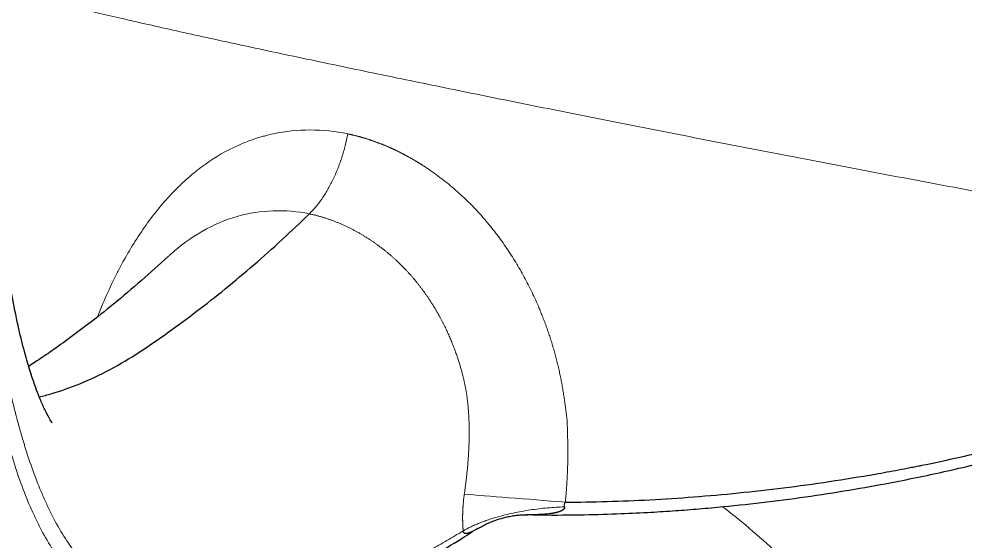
# Model space of a CAD drawing. Header units: millimetres. Extents: x 2151 to 2745, y 1423 to 1843.
# Drawn here: x 2584.5 to 2651.7, y 1606.7 to 1643.8 of the extents above; entities that cross this region are included whole.
import ezdxf

# ---------------------------------------------------------------- set-up
doc = ezdxf.new("R2010")
doc.units = ezdxf.units.MM

msp = doc.modelspace()

# ---------------------------------------------------------------- linework, layer by layer
at = {"linetype": 'Continuous', "lineweight": 18}
msp.add_ellipse((2622.17, 1609.476), major_axis=(-7.476, 0.601), ratio=0.005589, start_param=4.558018, end_param=5.651308, dxfattribs=at)
for points, weights in [([(2583.788, 1646.041), (2583.657, 1645.366), (2608.742, 1640.134)], [0.93684247421, 0.8453273503, 1]), ([(2623.253, 1609.095), (2618.697, 1608.938), (2616.062, 1607.384)], [1, 0.851311454212, 1])]:
    msp.add_rational_spline(points, weights, degree=2, dxfattribs=at)
msp.add_rational_spline([(2608.742, 1640.134), (2641.816, 1633.237), (2671.369, 1628.112), (2671.535, 1628.083), (2671.7, 1628.055)], [1, 0.805647305596, 1, 0.999584163139, 0.999185551151], degree=2, knots=[0, 0, 0, 0.769632, 0.769632, 1, 1, 1], dxfattribs=at)
for points, knots in [([(2607.865, 1635.611), (2606.067, 1635.986), (2604.064, 1635.984), (2602.035, 1635.494), (2601.717, 1635.404), (2601.506, 1635.341), (2601.4, 1635.308), (2600.875, 1635.136), (2599.637, 1634.658), (2598.077, 1633.756), (2596.795, 1632.746), (2596.174, 1632.187), (2595.913, 1631.936), (2595.74, 1631.766), (2595.654, 1631.68), (2594.884, 1630.893), (2593.594, 1629.355), (2592.316, 1627.33), (2591.598, 1625.988), (2591.408, 1625.613), (2591.282, 1625.362), (2591.22, 1625.235), (2590.911, 1624.597), (2590.676, 1624.075), (2590.453, 1623.542), (2590.323, 1623.231), (2590.197, 1622.917), (2590.075, 1622.6)], [0, 0, 0, 0, 0.25, 0.28125, 0.296875, 0.296875, 0.3125, 0.3125, 0.375, 0.5, 0.5625, 0.59375, 0.609375, 0.609375, 0.625, 0.625, 0.75, 0.875, 0.90625, 0.921875, 0.921875, 0.9375, 0.9375, 1, 1, 1, 1.036441, 1.036441, 1.036441, 1.036441]), ([(2607.865, 1635.611), (2607.811, 1635.334), (2607.749, 1635.055), (2607.605, 1634.496), (2607.524, 1634.217), (2607.345, 1633.666), (2607.247, 1633.394), (2607.035, 1632.862), (2606.922, 1632.603), (2606.68, 1632.102), (2606.553, 1631.861), (2606.288, 1631.402), (2606.149, 1631.185), (2605.866, 1630.776), (2605.721, 1630.586), (2605.426, 1630.234), (2605.276, 1630.073), (2605.126, 1629.927)], [0, 0, 0, 0, 0.125, 0.125, 0.25, 0.25, 0.375, 0.375, 0.5, 0.5, 0.625, 0.625, 0.75, 0.75, 0.875, 0.875, 1, 1, 1, 1]), ([(2607.865, 1635.611), (2607.887, 1635.606), (2607.931, 1635.597), (2607.997, 1635.583), (2608.063, 1635.568), (2608.129, 1635.553), (2608.195, 1635.538), (2608.261, 1635.522), (2608.327, 1635.506), (2608.393, 1635.49), (2608.459, 1635.473), (2608.525, 1635.456), (2608.591, 1635.439), (2608.657, 1635.421), (2608.723, 1635.403), (2608.788, 1635.385), (2608.854, 1635.367), (2608.92, 1635.348), (2608.986, 1635.328), (2609.051, 1635.309), (2609.117, 1635.289), (2609.183, 1635.269), (2609.248, 1635.248), (2609.314, 1635.227), (2609.379, 1635.206), (2609.445, 1635.184), (2609.51, 1635.162), (2609.576, 1635.14), (2609.641, 1635.118), (2609.707, 1635.095), (2609.772, 1635.071), (2609.837, 1635.048), (2609.903, 1635.024), (2609.968, 1635), (2610.033, 1634.975), (2610.099, 1634.95), (2610.164, 1634.925), (2610.229, 1634.9), (2610.294, 1634.874), (2610.359, 1634.847), (2610.424, 1634.821), (2610.489, 1634.794), (2610.554, 1634.767), (2610.619, 1634.739), (2610.684, 1634.712), (2610.749, 1634.683), (2610.814, 1634.655), (2610.879, 1634.626), (2610.944, 1634.597), (2611.009, 1634.567), (2611.073, 1634.538), (2611.138, 1634.507), (2611.203, 1634.477), (2611.268, 1634.446), (2611.332, 1634.415), (2611.397, 1634.384), (2611.461, 1634.352), (2611.526, 1634.32), (2611.59, 1634.287), (2611.655, 1634.254), (2611.719, 1634.221), (2611.784, 1634.188), (2611.848, 1634.154), (2611.912, 1634.12), (2611.977, 1634.086), (2612.041, 1634.051), (2612.105, 1634.016), (2612.169, 1633.98), (2612.234, 1633.945), (2612.298, 1633.908), (2612.362, 1633.872), (2612.426, 1633.835), (2612.49, 1633.798), (2612.554, 1633.761), (2612.618, 1633.723), (2612.682, 1633.685), (2612.746, 1633.647), (2612.809, 1633.608), (2612.873, 1633.569), (2612.937, 1633.53), (2613.001, 1633.49), (2613.064, 1633.45), (2613.128, 1633.41), (2613.192, 1633.369), (2613.255, 1633.328), (2613.319, 1633.287), (2613.71, 1633.03), (2614.416, 1632.532), (2615.406, 1631.734), (2616.353, 1630.866), (2617.254, 1629.929), (2617.948, 1629.112), (2618.46, 1628.453), (2618.811, 1627.977), (2619.151, 1627.491), (2619.48, 1626.993), (2619.798, 1626.485), (2620.105, 1625.965), (2620.4, 1625.435), (2620.684, 1624.895), (2620.957, 1624.343), (2621.218, 1623.781), (2621.409, 1623.341), (2621.539, 1623.029), (2621.612, 1622.851), (2621.684, 1622.671), (2621.755, 1622.491), (2621.824, 1622.311), (2621.891, 1622.131), (2621.958, 1621.95), (2622.022, 1621.768), (2622.086, 1621.586), (2622.148, 1621.404), (2622.209, 1621.221), (2622.269, 1621.038), (2622.327, 1620.854), (2622.383, 1620.67), (2622.439, 1620.485), (2622.493, 1620.3), (2622.545, 1620.115), (2622.597, 1619.929), (2622.646, 1619.743), (2622.695, 1619.556), (2622.742, 1619.369), (2622.788, 1619.181), (2622.832, 1618.993), (2622.875, 1618.805), (2622.916, 1618.616), (2622.956, 1618.427), (2622.995, 1618.237), (2623.032, 1618.047), (2623.068, 1617.856), (2623.103, 1617.665), (2623.136, 1617.473), (2623.168, 1617.281), (2623.198, 1617.089), (2623.227, 1616.896), (2623.245, 1616.768), (2623.254, 1616.703), (2623.254, 1616.703), (2623.254, 1616.703), (2623.254, 1616.703), (2623.323, 1616.215), (2623.392, 1615.727), (2623.461, 1615.239)], [0, 0, 0, 0, 0.002929, 0.005857, 0.008785, 0.011712, 0.014638, 0.017563, 0.020488, 0.023412, 0.026336, 0.029259, 0.032182, 0.035105, 0.038027, 0.040949, 0.043871, 0.046793, 0.049714, 0.052636, 0.055558, 0.058479, 0.061401, 0.064323, 0.067246, 0.070168, 0.073091, 0.076014, 0.078938, 0.081862, 0.084787, 0.087713, 0.090639, 0.093565, 0.096493, 0.099421, 0.10235, 0.10528, 0.108211, 0.111143, 0.114076, 0.11701, 0.119945, 0.122882, 0.125819, 0.128758, 0.131699, 0.13464, 0.137584, 0.140528, 0.143475, 0.146423, 0.149372, 0.152324, 0.155277, 0.158231, 0.161188, 0.164147, 0.167107, 0.17007, 0.173035, 0.176002, 0.178971, 0.181942, 0.184915, 0.187891, 0.190869, 0.193849, 0.196832, 0.199818, 0.202806, 0.205796, 0.20879, 0.211785, 0.214784, 0.217786, 0.22079, 0.223797, 0.226807, 0.22982, 0.232836, 0.235856, 0.238878, 0.241903, 0.244932, 0.247964, 0.250999, 0.301025, 0.350771, 0.400448, 0.450271, 0.50045, 0.522757, 0.545084, 0.567447, 0.589862, 0.612347, 0.634917, 0.657587, 0.680375, 0.703294, 0.726361, 0.74959, 0.756772, 0.763947, 0.771117, 0.778281, 0.785439, 0.792594, 0.799744, 0.80689, 0.814033, 0.821174, 0.828311, 0.835447, 0.842581, 0.849714, 0.856846, 0.863978, 0.87111, 0.878243, 0.885377, 0.892512, 0.899649, 0.906788, 0.91393, 0.921075, 0.928224, 0.935376, 0.942533, 0.949695, 0.956862, 0.964035, 0.971214, 0.9784, 0.985592, 0.992792, 1, 1, 1, 1, 1, 1, 1.0546, 1.0546, 1.0546, 1.0546]), ([(2595.092, 1626.898), (2595.138, 1626.94), (2595.184, 1626.982), (2596.697, 1628.337), (2598.283, 1629.253), (2601.675, 1630.217), (2603.425, 1630.282), (2605.126, 1629.927)], [0, 0, 0, 0, 0.01575, 0.01575, 0.513908, 0.513908, 1, 1, 1, 1]), ([(2616.139, 1609.985), (2616.145, 1610.028), (2616.157, 1610.113), (2616.175, 1610.24), (2616.192, 1610.368), (2616.209, 1610.495), (2616.226, 1610.623), (2616.242, 1610.751), (2616.258, 1610.879), (2616.273, 1611.007), (2616.288, 1611.135), (2616.302, 1611.263), (2616.316, 1611.391), (2616.33, 1611.519), (2616.343, 1611.648), (2616.356, 1611.776), (2616.368, 1611.904), (2616.379, 1612.033), (2616.39, 1612.161), (2616.401, 1612.29), (2616.411, 1612.418), (2616.421, 1612.547), (2616.43, 1612.676), (2616.438, 1612.804), (2616.446, 1612.933), (2616.453, 1613.061), (2616.459, 1613.19), (2616.465, 1613.319), (2616.47, 1613.447), (2616.475, 1613.576), (2616.479, 1613.704), (2616.482, 1613.833), (2616.485, 1613.961), (2616.487, 1614.09), (2616.488, 1614.218), (2616.489, 1614.347), (2616.488, 1614.475), (2616.487, 1614.603), (2616.485, 1614.732), (2616.483, 1614.86), (2616.48, 1614.988), (2616.476, 1615.116), (2616.471, 1615.244), (2616.465, 1615.372), (2616.459, 1615.5), (2616.451, 1615.627), (2616.443, 1615.755), (2616.435, 1615.883), (2616.425, 1616.01), (2616.415, 1616.137), (2616.404, 1616.265), (2616.393, 1616.392), (2616.382, 1616.501), (2616.372, 1616.594), (2616.364, 1616.671), (2616.354, 1616.751), (2616.343, 1616.834), (2616.332, 1616.92), (2616.319, 1617.009), (2616.305, 1617.1), (2616.29, 1617.194), (2616.274, 1617.292), (2616.257, 1617.392), (2616.238, 1617.494), (2616.218, 1617.6), (2616.196, 1617.708), (2616.174, 1617.819), (2616.149, 1617.933), (2616.124, 1618.05), (2616.096, 1618.169), (2616.067, 1618.291), (2616.037, 1618.415), (2616.004, 1618.542), (2615.97, 1618.672), (2615.934, 1618.804), (2615.897, 1618.939), (2615.857, 1619.076), (2615.816, 1619.215), (2615.772, 1619.358), (2615.726, 1619.502), (2615.678, 1619.649), (2615.628, 1619.798), (2615.576, 1619.949), (2615.522, 1620.103), (2615.465, 1620.259), (2615.405, 1620.417), (2615.343, 1620.577), (2615.279, 1620.739), (2615.212, 1620.903), (2615.142, 1621.068), (2615.07, 1621.236), (2614.994, 1621.406), (2614.916, 1621.577), (2614.835, 1621.75), (2614.75, 1621.924), (2614.663, 1622.1), (2614.572, 1622.278), (2614.478, 1622.457), (2614.401, 1622.6), (2614.341, 1622.709), (2614.3, 1622.782), (2614.259, 1622.856), (2614.217, 1622.929), (2614.174, 1623.003), (2614.131, 1623.077), (2614.087, 1623.151), (2614.043, 1623.225), (2613.998, 1623.299), (2613.953, 1623.373), (2613.907, 1623.447), (2613.86, 1623.521), (2613.813, 1623.596), (2613.765, 1623.67), (2613.717, 1623.744), (2613.668, 1623.819), (2613.618, 1623.893), (2613.568, 1623.968), (2613.517, 1624.042), (2613.466, 1624.116), (2613.414, 1624.191), (2613.361, 1624.265), (2613.308, 1624.34), (2613.254, 1624.414), (2613.2, 1624.489), (2613.145, 1624.563), (2613.089, 1624.637), (2613.032, 1624.711), (2612.975, 1624.786), (2612.918, 1624.86), (2612.859, 1624.934), (2612.8, 1625.008), (2612.741, 1625.081), (2612.68, 1625.155), (2612.619, 1625.229), (2612.558, 1625.302), (2612.496, 1625.376), (2612.433, 1625.449), (2612.369, 1625.522), (2612.305, 1625.595), (2612.24, 1625.667), (2612.174, 1625.74), (2612.108, 1625.812), (2612.041, 1625.884), (2611.973, 1625.956), (2611.905, 1626.028), (2611.836, 1626.099), (2611.766, 1626.17), (2611.696, 1626.241), (2611.625, 1626.312), (2611.553, 1626.383), (2611.48, 1626.453), (2611.407, 1626.522), (2611.333, 1626.592), (2611.259, 1626.661), (2611.183, 1626.73), (2611.107, 1626.799), (2611.031, 1626.867), (2610.953, 1626.935), (2610.875, 1627.002), (2610.797, 1627.07), (2610.717, 1627.136), (2610.637, 1627.203), (2610.556, 1627.269), (2610.475, 1627.334), (2610.393, 1627.399), (2610.31, 1627.464), (2610.226, 1627.528), (2610.142, 1627.592), (2610.057, 1627.655), (2609.971, 1627.718), (2609.885, 1627.781), (2609.798, 1627.843), (2609.711, 1627.904), (2609.622, 1627.965), (2609.533, 1628.025), (2609.444, 1628.085), (2609.353, 1628.144), (2609.263, 1628.203), (2609.171, 1628.261), (2609.079, 1628.318), (2608.986, 1628.375), (2608.892, 1628.431), (2608.798, 1628.487), (2608.703, 1628.542), (2608.608, 1628.596), (2608.511, 1628.65), (2608.415, 1628.703), (2608.317, 1628.755), (2608.219, 1628.807), (2608.121, 1628.858), (2608.021, 1628.908), (2607.921, 1628.957), (2607.821, 1629.006), (2607.72, 1629.054), (2607.618, 1629.101), (2607.516, 1629.147), (2607.413, 1629.192), (2607.31, 1629.237), (2607.206, 1629.281), (2607.101, 1629.323), (2606.996, 1629.365), (2606.89, 1629.407), (2606.784, 1629.447), (2606.677, 1629.486), (2606.569, 1629.524), (2606.461, 1629.561), (2606.353, 1629.598), (2606.244, 1629.633), (2606.134, 1629.667), (2606.024, 1629.701), (2605.914, 1629.733), (2605.803, 1629.764), (2605.691, 1629.794), (2605.579, 1629.823), (2605.467, 1629.851), (2605.354, 1629.878), (2605.24, 1629.903), (2605.164, 1629.919), (2605.126, 1629.927)], [0, 0, 0, 0, 0.004869, 0.009741, 0.014615, 0.019491, 0.02437, 0.029251, 0.034133, 0.039018, 0.043904, 0.048792, 0.053681, 0.058571, 0.063462, 0.068355, 0.073248, 0.078143, 0.083038, 0.087933, 0.092829, 0.097726, 0.102623, 0.107521, 0.112418, 0.117316, 0.122214, 0.127113, 0.132011, 0.13691, 0.141809, 0.146708, 0.151607, 0.156507, 0.161407, 0.166307, 0.171207, 0.176108, 0.181009, 0.185911, 0.190814, 0.195717, 0.200621, 0.205526, 0.210432, 0.215338, 0.220246, 0.225154, 0.230063, 0.234974, 0.239885, 0.244797, 0.24971, 0.252583, 0.255568, 0.258667, 0.26188, 0.265206, 0.268646, 0.272199, 0.275867, 0.279648, 0.283543, 0.287551, 0.291674, 0.295911, 0.300261, 0.304726, 0.309304, 0.313997, 0.318803, 0.323723, 0.328757, 0.333905, 0.339167, 0.344542, 0.350031, 0.355634, 0.361349, 0.367179, 0.373121, 0.379177, 0.385346, 0.391628, 0.398023, 0.404532, 0.411153, 0.417888, 0.424735, 0.431696, 0.43877, 0.445956, 0.453256, 0.460669, 0.468195, 0.475834, 0.483587, 0.491453, 0.499432, 0.502695, 0.505973, 0.509266, 0.512576, 0.515902, 0.519243, 0.5226, 0.525973, 0.529362, 0.532767, 0.536188, 0.539625, 0.543077, 0.546546, 0.55003, 0.55353, 0.557046, 0.560578, 0.564126, 0.567689, 0.571269, 0.574864, 0.578475, 0.582102, 0.585745, 0.589403, 0.593078, 0.596768, 0.600474, 0.604196, 0.607934, 0.611687, 0.615457, 0.619242, 0.623043, 0.62686, 0.630693, 0.634542, 0.638407, 0.642288, 0.646184, 0.650097, 0.654025, 0.657969, 0.66193, 0.665906, 0.669899, 0.673907, 0.677932, 0.681973, 0.68603, 0.690103, 0.694192, 0.698297, 0.702419, 0.706556, 0.71071, 0.71488, 0.719066, 0.723269, 0.727487, 0.731722, 0.735973, 0.740241, 0.744524, 0.748824, 0.75314, 0.757472, 0.761821, 0.766185, 0.770567, 0.774964, 0.779377, 0.783807, 0.788253, 0.792716, 0.797195, 0.80169, 0.806201, 0.810729, 0.815273, 0.819833, 0.82441, 0.829003, 0.833612, 0.838238, 0.84288, 0.847539, 0.852214, 0.856905, 0.861612, 0.866336, 0.871076, 0.875833, 0.880605, 0.885394, 0.890199, 0.89502, 0.899857, 0.904711, 0.90958, 0.914466, 0.919368, 0.924286, 0.92922, 0.93417, 0.939137, 0.944119, 0.949118, 0.954133, 0.959164, 0.964212, 0.969275, 0.974355, 0.979451, 0.984564, 0.989693, 0.994838, 1, 1, 1, 1]), ([(2582.773, 1623.092), (2582.97, 1621.775), (2583.194, 1620.469), (2583.709, 1617.9), (2584.072, 1616.322), (2584.492, 1614.797), (2584.664, 1614.192), (2584.753, 1613.891), (2585.025, 1612.997), (2585.409, 1611.827), (2585.943, 1610.434), (2586.291, 1609.639), (2586.529, 1609.118), (2587.141, 1607.841), (2587.835, 1606.697), (2588.598, 1605.694), (2588.754, 1605.501), (2589.073, 1605.129), (2589.562, 1604.594), (2590.425, 1603.815), (2591.158, 1603.318), (2591.721, 1602.995), (2591.911, 1602.896), (2592.296, 1602.713), (2592.878, 1602.462), (2593.682, 1602.208), (2594.409, 1602.041), (2594.778, 1601.968), (2594.964, 1601.935), (2595.058, 1601.918), (2595.104, 1601.91), (2595.128, 1601.906), (2595.14, 1601.904), (2595.145, 1601.903), (2595.148, 1601.903), (2595.15, 1601.903), (2595.15, 1601.903), (2595.151, 1601.903), (2595.151, 1601.902), (2596.129, 1601.739), (2597.154, 1601.646), (2598.344, 1601.596), (2598.578, 1601.589), (2599.032, 1601.582), (2599.695, 1601.581), (2600.314, 1601.607), (2601.12, 1601.665), (2601.514, 1601.705), (2602.104, 1601.783), (2602.301, 1601.812), (2602.599, 1601.859), (2602.698, 1601.875), (2602.898, 1601.909), (2603.4, 1601.998), (2604.119, 1602.146), (2604.847, 1602.32), (2605.212, 1602.413), (2605.395, 1602.462), (2605.487, 1602.486), (2605.533, 1602.499), (2605.556, 1602.505), (2605.567, 1602.508), (2605.573, 1602.509), (2605.576, 1602.51), (2605.577, 1602.511), (2605.578, 1602.511), (2605.578, 1602.511), (2605.578, 1602.511), (2605.578, 1602.511), (2605.579, 1602.511), (2605.637, 1602.527), (2605.745, 1602.557), (2605.979, 1602.626), (2606.07, 1602.653), (2606.274, 1602.715), (2606.389, 1602.751), (2606.642, 1602.831), (2606.78, 1602.876), (2607.081, 1602.977), (2607.243, 1603.033), (2607.765, 1603.218), (2608.159, 1603.365), (2609.04, 1603.716), (2609.527, 1603.921), (2610.325, 1604.282), (2610.603, 1604.41), (2611.181, 1604.687), (2611.481, 1604.835), (2612.105, 1605.152), (2612.428, 1605.32), (2613.097, 1605.677), (2613.442, 1605.865), (2614.155, 1606.264), (2614.521, 1606.473), (2615.276, 1606.913), (2615.664, 1607.143), (2616.062, 1607.384)], [0, 0, 0, 0, 0.0625, 0.0625, 0.125, 0.140625, 0.140625, 0.15625, 0.15625, 0.1875, 0.21875, 0.234375, 0.234375, 0.25, 0.3125, 0.3125, 0.328125, 0.328125, 0.34375, 0.375, 0.40625, 0.40625, 0.421875, 0.421875, 0.4375, 0.46875, 0.484375, 0.492187, 0.496094, 0.498047, 0.499023, 0.499512, 0.499756, 0.499878, 0.499939, 0.499969, 0.499985, 0.499985, 0.5, 0.5, 0.5625, 0.5625, 0.578125, 0.578125, 0.59375, 0.625, 0.625, 0.65625, 0.65625, 0.671875, 0.671875, 0.679687, 0.679687, 0.6875, 0.71875, 0.734375, 0.742187, 0.746094, 0.748047, 0.749023, 0.749512, 0.749756, 0.749878, 0.749939, 0.749969, 0.749985, 0.749992, 0.749996, 0.749996, 0.75, 0.75, 0.78125, 0.78125, 0.796875, 0.796875, 0.8125, 0.8125, 0.828125, 0.828125, 0.84375, 0.84375, 0.875, 0.875, 0.90625, 0.90625, 0.921875, 0.921875, 0.9375, 0.9375, 0.953125, 0.953125, 0.96875, 0.96875, 0.984375, 0.984375, 1, 1, 1, 1]), ([(2597.919, 1600.792), (2597.769, 1600.793), (2597.62, 1600.796), (2596.556, 1600.825), (2595.674, 1600.9), (2594.585, 1601.062), (2594.368, 1601.098), (2593.934, 1601.177), (2593.286, 1601.306), (2592.221, 1601.592), (2591.399, 1601.928), (2590.798, 1602.233), (2590.601, 1602.343), (2590.212, 1602.581), (2590.021, 1602.709), (2589.08, 1603.391), (2588.376, 1604.074), (2587.085, 1605.692), (2586.498, 1606.627), (2585.834, 1607.913), (2585.705, 1608.176), (2585.454, 1608.714), (2585.332, 1608.988), (2584.977, 1609.825), (2584.53, 1610.981), (2584.132, 1612.201), (2583.85, 1613.134), (2583.758, 1613.448), (2583.58, 1614.08), (2583.148, 1615.675), (2582.777, 1617.327), (2582.255, 1620.019), (2582.03, 1621.389), (2581.834, 1622.772)], [0, 0, 0, 0, 0.017655, 0.017655, 0.126804, 0.126804, 0.154092, 0.154092, 0.181379, 0.235954, 0.290529, 0.290529, 0.317816, 0.317816, 0.345103, 0.345103, 0.454253, 0.454253, 0.563402, 0.563402, 0.59069, 0.59069, 0.617977, 0.617977, 0.672552, 0.727126, 0.727126, 0.754414, 0.754414, 0.781701, 0.890851, 0.890851, 1, 1, 1, 1]), ([(2623.45, 1615.239), (2623.463, 1614.773), (2623.476, 1614.306), (2623.489, 1613.84), (2623.489, 1613.84), (2623.489, 1613.84), (2623.489, 1613.84), (2623.49, 1613.806), (2623.492, 1613.738), (2623.494, 1613.636), (2623.496, 1613.533), (2623.498, 1613.43), (2623.499, 1613.327), (2623.5, 1613.223), (2623.501, 1613.119), (2623.501, 1613.014), (2623.501, 1612.909), (2623.5, 1612.803), (2623.5, 1612.697), (2623.498, 1612.591), (2623.497, 1612.484), (2623.495, 1612.376), (2623.493, 1612.269), (2623.49, 1612.16), (2623.487, 1612.051), (2623.484, 1611.942), (2623.48, 1611.832), (2623.476, 1611.722), (2623.472, 1611.612), (2623.467, 1611.501), (2623.462, 1611.389), (2623.457, 1611.277), (2623.451, 1611.165), (2623.445, 1611.052), (2623.439, 1610.939), (2623.432, 1610.825), (2623.425, 1610.711), (2623.417, 1610.596), (2623.409, 1610.481), (2623.401, 1610.365), (2623.393, 1610.249), (2623.384, 1610.133), (2623.374, 1610.016), (2623.365, 1609.899), (2623.355, 1609.781), (2623.344, 1609.663), (2623.334, 1609.544), (2623.326, 1609.464), (2623.323, 1609.425)], [-0.316756, -0.316756, -0.316756, -0.316756, 0, 0, 0, 0, 0, 0, 0.022984, 0.046068, 0.069252, 0.092537, 0.115923, 0.13941, 0.162998, 0.186688, 0.21048, 0.234375, 0.258372, 0.282472, 0.306674, 0.330981, 0.35539, 0.379904, 0.404522, 0.429244, 0.454071, 0.479002, 0.504039, 0.529181, 0.554429, 0.579782, 0.605241, 0.630807, 0.656479, 0.682258, 0.708143, 0.734136, 0.760236, 0.786444, 0.812759, 0.839182, 0.865714, 0.892354, 0.919102, 0.945959, 0.972925, 1, 1, 1, 1]), ([(2616.062, 1607.384), (2616.06, 1607.398), (2616.058, 1607.426), (2616.054, 1607.469), (2616.051, 1607.512), (2616.048, 1607.556), (2616.045, 1607.599), (2616.042, 1607.642), (2616.04, 1607.686), (2616.037, 1607.729), (2616.035, 1607.773), (2616.033, 1607.817), (2616.031, 1607.86), (2616.029, 1607.904), (2616.028, 1607.948), (2616.026, 1607.993), (2616.025, 1608.037), (2616.024, 1608.081), (2616.023, 1608.126), (2616.022, 1608.17), (2616.022, 1608.215), (2616.021, 1608.259), (2616.021, 1608.304), (2616.021, 1608.349), (2616.021, 1608.394), (2616.022, 1608.439), (2616.022, 1608.484), (2616.023, 1608.53), (2616.024, 1608.575), (2616.025, 1608.621), (2616.027, 1608.68), (2616.029, 1608.753), (2616.033, 1608.84), (2616.037, 1608.928), (2616.041, 1609.015), (2616.047, 1609.103), (2616.053, 1609.19), (2616.06, 1609.278), (2616.068, 1609.366), (2616.076, 1609.454), (2616.085, 1609.542), (2616.094, 1609.631), (2616.104, 1609.719), (2616.115, 1609.808), (2616.127, 1609.896), (2616.135, 1609.956), (2616.139, 1609.985)], [0, 0, 0, 0, 0.017226, 0.03444, 0.051645, 0.06884, 0.086028, 0.10321, 0.120386, 0.137559, 0.154728, 0.171896, 0.189064, 0.206232, 0.223403, 0.240576, 0.257754, 0.274938, 0.292129, 0.309327, 0.326536, 0.343754, 0.360985, 0.378229, 0.395487, 0.41276, 0.430051, 0.447359, 0.464687, 0.482035, 0.499405, 0.532512, 0.565617, 0.598728, 0.631854, 0.665006, 0.698193, 0.731424, 0.764708, 0.798056, 0.831476, 0.864979, 0.898573, 0.932268, 0.966074, 1, 1, 1, 1]), ([(2623.323, 1609.425), (2623.321, 1609.421), (2623.315, 1609.413), (2623.308, 1609.402), (2623.3, 1609.39), (2623.294, 1609.378), (2623.287, 1609.367), (2623.281, 1609.355), (2623.276, 1609.343), (2623.27, 1609.332), (2623.266, 1609.32), (2623.261, 1609.308), (2623.257, 1609.297), (2623.254, 1609.285), (2623.25, 1609.274), (2623.248, 1609.262), (2623.245, 1609.251), (2623.243, 1609.239), (2623.242, 1609.228), (2623.24, 1609.217), (2623.24, 1609.205), (2623.239, 1609.194), (2623.239, 1609.183), (2623.239, 1609.172), (2623.24, 1609.161), (2623.241, 1609.15), (2623.243, 1609.139), (2623.245, 1609.128), (2623.247, 1609.117), (2623.25, 1609.106), (2623.252, 1609.099), (2623.253, 1609.096)], [0, 0, 0, 0, 0.039681, 0.07879, 0.117345, 0.155364, 0.192867, 0.229871, 0.266399, 0.302471, 0.338109, 0.373336, 0.408175, 0.442651, 0.47679, 0.510616, 0.544157, 0.577439, 0.610492, 0.643343, 0.676022, 0.708558, 0.740981, 0.773322, 0.805612, 0.837881, 0.87016, 0.902481, 0.934874, 0.96737, 1, 1, 1, 1]), ([(2645.535, 1579.35), (2645.954, 1579.594), (2646.344, 1579.861), (2647.064, 1580.44), (2647.394, 1580.751), (2647.99, 1581.415), (2648.256, 1581.767), (2648.722, 1582.508), (2648.922, 1582.897), (2649.257, 1583.708), (2649.391, 1584.129), (2649.594, 1584.999), (2649.663, 1585.448), (2649.737, 1586.367), (2649.743, 1586.838), (2649.693, 1587.797), (2649.638, 1588.284), (2649.471, 1589.271), (2649.359, 1589.77), (2649.084, 1590.774), (2648.92, 1591.279), (2648.545, 1592.291), (2648.335, 1592.798), (2647.987, 1593.556), (2647.866, 1593.809), (2647.709, 1594.124), (2647.677, 1594.187), (2647.613, 1594.313), (2647.515, 1594.503), (2647.413, 1594.695), (2647.065, 1595.339), (2646.76, 1595.865), (2646.093, 1596.937), (2645.731, 1597.484), (2644.95, 1598.593), (2644.532, 1599.156), (2643.637, 1600.295), (2643.161, 1600.871), (2642.153, 1602.03), (2641.621, 1602.613), (2640.503, 1603.783), (2639.917, 1604.369), (2638.696, 1605.539), (2638.059, 1606.122), (2636.742, 1607.28), (2636.06, 1607.854), (2635.076, 1608.649), (2634.79, 1608.876), (2634.502, 1609.102)], [0, 0, 0, 0, 0.049014, 0.049014, 0.098027, 0.098027, 0.147041, 0.147041, 0.196054, 0.196054, 0.245068, 0.245068, 0.294082, 0.294082, 0.343095, 0.343095, 0.392109, 0.392109, 0.441122, 0.441122, 0.490136, 0.490136, 0.53915, 0.53915, 0.563656, 0.563656, 0.569783, 0.569783, 0.57591, 0.588163, 0.588163, 0.637177, 0.637177, 0.68619, 0.68619, 0.735204, 0.735204, 0.784218, 0.784218, 0.833231, 0.833231, 0.882245, 0.882245, 0.931258, 0.931258, 0.980272, 0.980272, 1, 1, 1, 1])]:
    msp.add_open_spline(points, degree=3, knots=knots, dxfattribs=at)
at = {"linetype": 'Continuous', "lineweight": 25}
for points, knots in [([(2585.918, 1616.922), (2586.206, 1616.979), (2587.631, 1617.331), (2591.04, 1618.71), (2595.057, 1621.425), (2599.164, 1624.535), (2602.505, 1627.433), (2604.482, 1629.301), (2605.127, 1629.927)], [0, 0, 0, 0, 0.056103, 0.266481, 0.47686, 0.687238, 0.897616, 1, 1, 1, 1]), ([(2595.086, 1626.901), (2594.453, 1626.313), (2593.155, 1625.144), (2591.27, 1623.547), (2589.513, 1622.148), (2587.997, 1621.015), (2586.73, 1620.117), (2585.818, 1619.496), (2585.33, 1619.177), (2585.177, 1619.078)], [0, 0, 0, 0, 0.189651, 0.388857, 0.564897, 0.717546, 0.846318, 0.95115, 1, 1, 1, 1]), ([(2586.844, 1615.066), (2586.846, 1615.066), (2586.802, 1615.127), (2586.624, 1615.416), (2586.406, 1615.829), (2586.203, 1616.26), (2586.036, 1616.642), (2585.84, 1617.126), (2585.583, 1617.813), (2585.255, 1618.796), (2584.867, 1620.127), (2584.444, 1621.835), (2584.053, 1623.729), (2583.831, 1625.071), (2583.738, 1625.697)], [0, 0, 0, 0, 0.080795, 0.165472, 0.243266, 0.290251, 0.332175, 0.372263, 0.429877, 0.508686, 0.609055, 0.731483, 0.876673, 1, 1, 1, 1]), ([(2623.323, 1609.425), (2625.277, 1609.433), (2627.286, 1609.491), (2630.365, 1609.654), (2632.44, 1609.789), (2635.61, 1610.071), (2638.826, 1610.433), (2642.078, 1610.879), (2644.263, 1611.234), (2645.905, 1611.522), (2646.727, 1611.671), (2647.686, 1611.856), (2648.166, 1611.95), (2648.406, 1611.998), (2648.526, 1612.022), (2648.586, 1612.034), (2648.616, 1612.04), (2648.631, 1612.044), (2648.638, 1612.045), (2648.642, 1612.046), (2648.644, 1612.046), (2648.644, 1612.046), (2648.645, 1612.046), (2648.645, 1612.047), (2649.534, 1612.226), (2650.437, 1612.419), (2652.267, 1612.833), (2653.194, 1613.053), (2655.068, 1613.523), (2656.015, 1613.771), (2657.925, 1614.298), (2658.887, 1614.577), (2660.821, 1615.164), (2661.793, 1615.472), (2663.74, 1616.122), (2664.715, 1616.462), (2666.661, 1617.177), (2667.633, 1617.551), (2669.565, 1618.333), (2670.525, 1618.742), (2671.475, 1619.169)], [0, 0, 0, 0, 0.125, 0.125, 0.1875, 0.25, 0.3125, 0.375, 0.4375, 0.4375, 0.46875, 0.484375, 0.492188, 0.496094, 0.498047, 0.499023, 0.499512, 0.499756, 0.499878, 0.499939, 0.499969, 0.499985, 0.499985, 0.5, 0.5, 0.5625, 0.5625, 0.625, 0.625, 0.6875, 0.6875, 0.75, 0.75, 0.8125, 0.8125, 0.875, 0.875, 0.9375, 0.9375, 1, 1, 1, 1]), ([(2621.002, 1608.532), (2621.193, 1608.527), (2622.403, 1608.502), (2624.503, 1608.524), (2627.125, 1608.596), (2629.287, 1608.701), (2631.134, 1608.818), (2632.843, 1608.949), (2635.016, 1609.145), (2637.673, 1609.434), (2640.787, 1609.849), (2643.833, 1610.329), (2646.496, 1610.813), (2648.779, 1611.275), (2650.841, 1611.726), (2653.037, 1612.247), (2655.34, 1612.84), (2657.408, 1613.418), (2659.161, 1613.941), (2660.669, 1614.413), (2662.295, 1614.947), (2664.179, 1615.602), (2666.387, 1616.425), (2668.62, 1617.32), (2670.068, 1617.958), (2670.706, 1618.252)], [0, 0, 0, 0, 0.010863, 0.068643, 0.117408, 0.157041, 0.188759, 0.220008, 0.251977, 0.309663, 0.368322, 0.427164, 0.482863, 0.521931, 0.560644, 0.604928, 0.653893, 0.701535, 0.734101, 0.765428, 0.798968, 0.841005, 0.891741, 0.951262, 1, 1, 1, 1]), ([(2623.253, 1609.096), (2623.254, 1609.093), (2623.255, 1609.089), (2623.257, 1609.082), (2623.259, 1609.075), (2623.26, 1609.067), (2623.26, 1609.06), (2623.261, 1609.053), (2623.261, 1609.046), (2623.261, 1609.039), (2623.26, 1609.032), (2623.259, 1609.025), (2623.258, 1609.018), (2623.256, 1609.011), (2623.254, 1609.004), (2623.252, 1608.997), (2623.249, 1608.99), (2623.246, 1608.984), (2623.243, 1608.977), (2623.239, 1608.97), (2623.235, 1608.963), (2623.231, 1608.956), (2623.226, 1608.949), (2623.221, 1608.942), (2623.215, 1608.936), (2623.21, 1608.929), (2623.204, 1608.922), (2623.197, 1608.916), (2623.191, 1608.909), (2623.183, 1608.902), (2623.176, 1608.896), (2623.168, 1608.889), (2623.16, 1608.883), (2623.152, 1608.876), (2623.143, 1608.87), (2623.134, 1608.863), (2623.125, 1608.857), (2623.115, 1608.85), (2623.105, 1608.844), (2623.094, 1608.838), (2623.083, 1608.831), (2623.072, 1608.825), (2623.061, 1608.819), (2623.049, 1608.813), (2623.037, 1608.807), (2623.024, 1608.801), (2623.012, 1608.795), (2622.999, 1608.789), (2622.985, 1608.783), (2622.971, 1608.777), (2622.957, 1608.771), (2622.943, 1608.765), (2622.928, 1608.76), (2622.913, 1608.754), (2622.897, 1608.748), (2622.881, 1608.743), (2622.865, 1608.737), (2622.849, 1608.732), (2622.832, 1608.727), (2622.815, 1608.721), (2622.797, 1608.716), (2622.779, 1608.711), (2622.761, 1608.706), (2622.743, 1608.701), (2622.724, 1608.695), (2622.705, 1608.691), (2622.685, 1608.686), (2622.665, 1608.681), (2622.645, 1608.676), (2622.625, 1608.671), (2622.604, 1608.667), (2622.583, 1608.662), (2622.561, 1608.658), (2622.539, 1608.653), (2622.517, 1608.649), (2622.494, 1608.644), (2622.472, 1608.64), (2622.448, 1608.636), (2622.425, 1608.632), (2622.401, 1608.628), (2622.377, 1608.624), (2622.352, 1608.62), (2622.327, 1608.616), (2622.302, 1608.613), (2622.277, 1608.609), (2622.251, 1608.606), (2622.175, 1608.595), (2622.043, 1608.58), (2621.849, 1608.563), (2621.636, 1608.548), (2621.406, 1608.538), (2621.207, 1608.532), (2621.043, 1608.53), (2620.918, 1608.53), (2620.784, 1608.53), (2620.662, 1608.531), (2620.584, 1608.533), (2620.554, 1608.534)], [0, 0, 0, 0, 0.002414, 0.004813, 0.007201, 0.009585, 0.011969, 0.014358, 0.016757, 0.01917, 0.021604, 0.024062, 0.026549, 0.029069, 0.031627, 0.034226, 0.036871, 0.039566, 0.042313, 0.045115, 0.047977, 0.050901, 0.053889, 0.056945, 0.060069, 0.063266, 0.066536, 0.069882, 0.073305, 0.076808, 0.080391, 0.084056, 0.087804, 0.091638, 0.095557, 0.099564, 0.103658, 0.107841, 0.112115, 0.116479, 0.120934, 0.125482, 0.130123, 0.134857, 0.139686, 0.144609, 0.149628, 0.154742, 0.159953, 0.165261, 0.170665, 0.176168, 0.181768, 0.187466, 0.193263, 0.199159, 0.205154, 0.211248, 0.217442, 0.223736, 0.230131, 0.236625, 0.243221, 0.249917, 0.256714, 0.263612, 0.270611, 0.277712, 0.284914, 0.292219, 0.299625, 0.307133, 0.314743, 0.322455, 0.330269, 0.338186, 0.346206, 0.354327, 0.362552, 0.370879, 0.379309, 0.387842, 0.396477, 0.405215, 0.414057, 0.423001, 0.432049, 0.492713, 0.559259, 0.631675, 0.709941, 0.794035, 0.833741, 0.876227, 0.921486, 0.969511, 1, 1, 1, 1]), ([(2617.071, 1607.528), (2617.298, 1607.669), (2617.761, 1607.921), (2618.44, 1608.179), (2619.018, 1608.342), (2619.441, 1608.434), (2619.777, 1608.488), (2620.162, 1608.527), (2620.448, 1608.535), (2620.633, 1608.532)], [0, 0, 0, 0, 0.202828, 0.403365, 0.563048, 0.66669, 0.760426, 0.846373, 1, 1, 1, 1]), ([(2596.193, 1600.873), (2596.588, 1600.84), (2597.479, 1600.786), (2598.89, 1600.786), (2600.404, 1600.868), (2601.889, 1601.038), (2603.243, 1601.286), (2604.461, 1601.577), (2605.533, 1601.882), (2606.524, 1602.203), (2607.469, 1602.541), (2608.48, 1602.937), (2609.624, 1603.427), (2610.957, 1604.05), (2612.505, 1604.84), (2614.258, 1605.815), (2615.687, 1606.668), (2616.527, 1607.203), (2616.721, 1607.328)], [0, 0, 0, 0, 0.054929, 0.125117, 0.203076, 0.277221, 0.342892, 0.400168, 0.454063, 0.49813, 0.543804, 0.591042, 0.645008, 0.71056, 0.786196, 0.872928, 0.970636, 1, 1, 1, 1]), ([(2617.106, 1607.568), (2617.101, 1607.564), (2617.056, 1607.536), (2616.973, 1607.484), (2616.869, 1607.424), (2616.779, 1607.375), (2616.705, 1607.337), (2616.634, 1607.303), (2616.569, 1607.275), (2616.507, 1607.251), (2616.451, 1607.232), (2616.39, 1607.215), (2616.328, 1607.202), (2616.266, 1607.197), (2616.211, 1607.2), (2616.173, 1607.209), (2616.149, 1607.22), (2616.134, 1607.228), (2616.122, 1607.238), (2616.11, 1607.248), (2616.1, 1607.26), (2616.091, 1607.272), (2616.085, 1607.282), (2616.08, 1607.291), (2616.075, 1607.299), (2616.071, 1607.306), (2616.067, 1607.314), (2616.064, 1607.321), (2616.06, 1607.327), (2616.058, 1607.333), (2616.055, 1607.339), (2616.054, 1607.345), (2616.052, 1607.35), (2616.052, 1607.355), (2616.051, 1607.36), (2616.051, 1607.364), (2616.052, 1607.368), (2616.054, 1607.371), (2616.056, 1607.374), (2616.058, 1607.377), (2616.06, 1607.378), (2616.061, 1607.379)], [0, 0, 0, 0, 0.01508, 0.120164, 0.224103, 0.294865, 0.361844, 0.425047, 0.484481, 0.540157, 0.592089, 0.640295, 0.705918, 0.764254, 0.81544, 0.859685, 0.874903, 0.88918, 0.90255, 0.915051, 0.926733, 0.937656, 0.944098, 0.950125, 0.955737, 0.960937, 0.965728, 0.970112, 0.974093, 0.977679, 0.980876, 0.983697, 0.986157, 0.988284, 0.990117, 0.99172, 0.993185, 0.994633, 0.996188, 0.997954, 1, 1, 1, 1])]:
    msp.add_open_spline(points, degree=3, knots=knots, dxfattribs=at)

doc.saveas('drawing.dxf')
